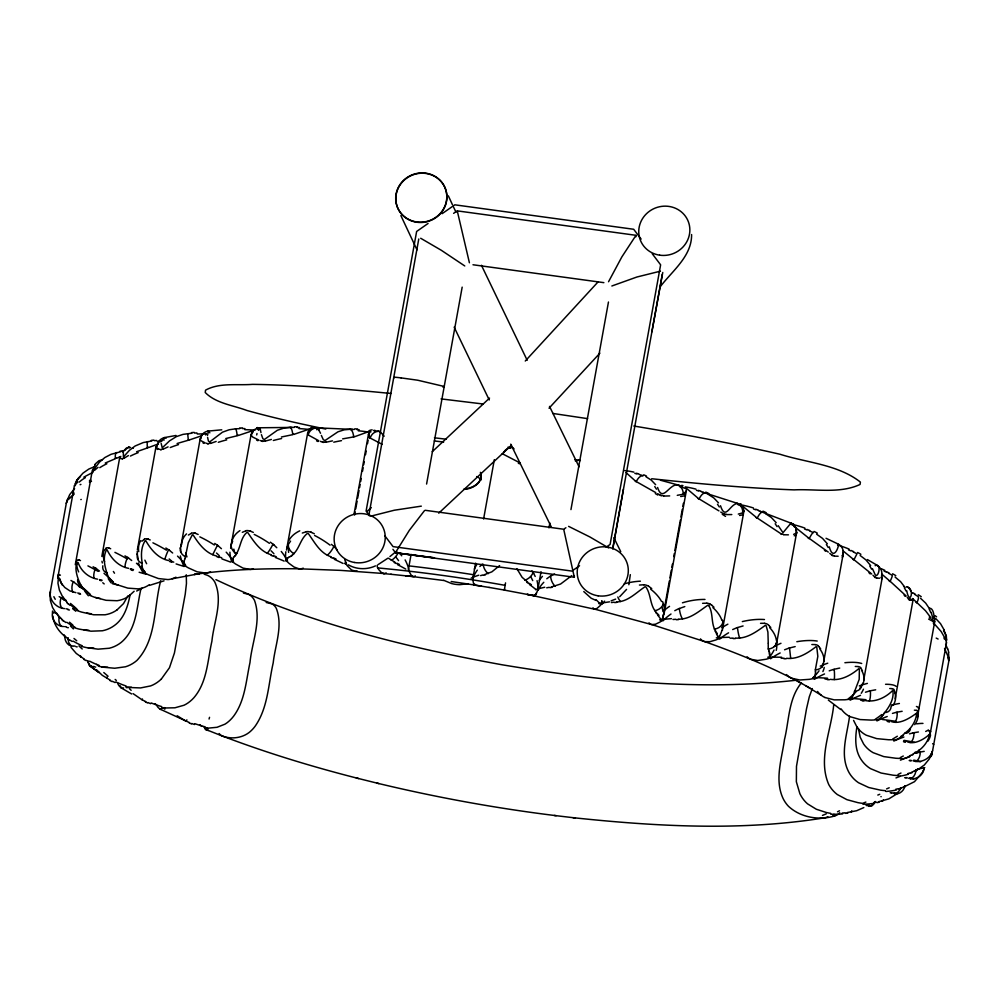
<?xml version="1.0" encoding="UTF-8"?>
<svg xmlns="http://www.w3.org/2000/svg" width="999" height="999" viewBox="0 0 999 999"><rect width="100%" height="100%" fill="white"/><g stroke="black" fill="none" stroke-linecap="round" stroke-linejoin="round"><path stroke-width="1.5" d="M180.519 549.025L180.619 552.01M207.505 435.389L208.466 431.056L221.766 429.82M948.838 660.514L948.8 659.103M768.243 643.056L767.906 632.105L766.146 625.724A1.486 1.211 -85.4 0 0 765.259 625.411C756.48 631.655 746.89 638.973 735.414 638.086M50.175 592.994C49.663 600.899 56.743 608.104 64.51 608.603M768.231 643.368L768.243 648.975L769.118 651.011M137.213 551.348L137.425 555.169A9.166 7.617 -15 0 0 142.245 563.374L142.008 565.259A39.898 17.37 7 0 0 141.92 566.308M815.621 672.989L815.496 674.138M630.319 574.65L628.846 584.727M251.049 434.927L253.147 431.68M722.989 626.173L722.989 623.189M161.164 443.431L162.238 447.839L169.53 440.884L176.348 436.625L183.004 434.378L191.87 433.216M815.471 670.853L815.346 669.842A9.166 7.855 19.1 0 0 823.351 663.661L843.144 554.145A9.166 9.141 -76.8 0 0 838.086 544.018L826.048 538.286M230.632 548.289L231.081 545.392M930.281 733.066L929.944 734.927M64.947 635.926C64.248 640.621 67.807 646.353 72.939 646.066M948.95 659.577L948.513 652.297M120.829 456.393L119.743 457.28L120.704 458.291M371.004 431.855A91.696 34.228 -86 0 0 369.755 431.243L368.506 434.553L369.867 437.762M57.73 578.046L74.351 485.914M184.977 558.616L188.274 542.782L192.233 534.989A1.486 1.061 -77.3 0 1 193.069 534.89C198.789 543.818 205.669 553.384 216.696 556.043M796.553 532.842L795.679 528.821M776.585 643.306L776.036 646.191M948.938 659.515L948.563 656.917M856.93 726.748C855.169 737.687 854.632 749.862 861.076 759.49A29.046 27.947 26 0 0 870.491 768.631L881.081 773.026L893.044 775.187A91.696 88.224 26 0 0 898.238 775.561M796.653 532.442L776.41 644.517M160.739 580.669C153.671 607.105 156.843 639.385 136.888 660.464A29.046 25.837 -47.6 0 1 125.524 666.77L114.723 668.244L103.484 667.22A91.696 81.581 -47.6 0 1 98.789 666.258L96.666 664.347M201.311 437.624L200.1 439.285L180.544 548.276A9.166 7.842 0.4 0 0 185.851 556.855M311.551 428.946A91.696 46.553 -89 0 0 310.689 428.646L308.004 431.755L307.979 434.652M200.1 439.285L201.086 440.796L204.882 442.744M505.544 582.879L504.345 590.097L534.877 595.866L537.012 591.908A91.696 6.543 -78.6 0 0 537.749 589.984L541.046 571.715M184.291 560.839L184.59 559.59A39.898 16.971 5.2 0 1 185.14 558.641M612.787 549.013L623.413 489.273M164.985 437.55A9.166 8.904 -82.4 0 0 157.218 445.641L156.006 447.177L158.491 448.901M50.275 592.032L66.371 502.947M75.287 564.685L92.333 470.304L93.369 469.667M101.836 556.443L119.78 457.13M137.375 549.775L155.994 446.753M140.909 588.973C136.601 607.267 136.826 629.432 121.141 642.444A29.046 27.223 -32.7 0 1 109.328 648.239L98.064 649.163L86.314 647.577A91.696 85.926 -32.7 0 1 81.406 646.365M230.844 546.59L251.099 434.515M253.421 568.743A29.046 18.294 87.5 0 1 250.225 569.43L243.007 568.106L235.652 564.06A91.696 57.755 87.5 0 1 232.617 561.8L233.167 558.753M286.513 550.037L307.717 432.679M287.3 558.104L286.738 561.151A91.696 46.553 -89 0 0 289.111 563.424L294.068 567.045L298.976 568.793L340.859 570.392L384.54 573.576A29.046 8.779 -84.7 0 0 386.138 572.839M353.983 514.435L368.544 433.866M354.62 515.009L355.169 511.963M355.719 508.916L357.093 501.298M357.642 498.251L359.028 490.596M359.578 487.599L360.127 484.552M360.676 481.506L361.226 478.459M362.525 471.266L363.149 467.794M363.698 464.747L364.248 461.7M365.522 454.707L366.183 451.036M367.507 443.668L368.107 440.384M368.656 437.337L369.755 431.243L354.633 436.713M368.806 515.509L418.768 238.998M411.113 554.345L408.366 569.517A91.696 21.016 -83.5 0 0 409.228 571.69L411.151 575.099L413.224 576.66L443.631 580.469M426.585 484.04L462.175 287.138M475.624 563.161L472.877 578.346A91.696 7.33 -81 0 0 472.939 580.407L473.826 584.952L489.16 587.424M483.603 518.993L494.33 459.64M548.963 527.872L549.85 522.976M570.953 509.602L608.466 302.023M601.922 601.123L601.373 604.17A91.696 20.267 -76.2 0 1 599.85 605.906L596.952 608.453L594.542 609.203L527.097 594.343L534.552 595.691A28.971 2.073 -78.6 0 1 534.39 594.692M612.887 547.727L662.275 274.413M663.299 614.447L662.2 620.541A91.696 33.491 -73.6 0 1 659.927 622.077L655.506 624.213L651.685 624.587L593.856 608.915A29.046 6.419 -76.2 0 1 592.981 607.754M663.848 611.4L664.41 608.354M664.959 605.307L669.355 580.943M669.904 577.897L671.291 570.279M671.84 567.232L672.389 564.185M673.763 556.568L674.313 553.521M674.862 550.474L680.369 520.017M680.918 516.97L682.292 509.353M682.841 506.306L683.391 503.271M684.765 495.654L685.326 492.607M664.048 614.035L686.35 490.671L686.151 488.036A91.696 33.491 -73.6 0 0 685.476 488.086M719.28 635.639L718.731 638.686A91.696 45.879 -70.7 0 1 715.759 639.997L709.927 641.683L704.782 641.633L650.536 624.163A29.046 10.614 -73.6 0 1 649 622.827M722.739 628.334L743.98 510.801L742.669 506.193A91.696 45.879 -70.7 0 0 741.77 506.168M770.117 655.132L769.567 658.179A91.696 57.155 -67.2 0 1 765.958 659.253L757.729 660.501L750.586 659.24A29.046 18.107 -67.2 0 1 747.077 656.755M849.562 716.171C847.202 734.814 839.21 755.506 849.375 773.164A29.046 27.273 52 0 0 858.453 782.704L868.705 787.499L880.294 790.097A91.696 86.114 52 0 0 885.339 790.659M863.698 680.157L882.329 577.11L881.618 575.674A9.166 8.929 -77.1 0 0 877.147 565.384C881.755 566.57 877.01 580.644 874.612 573.488M895.154 698.85L913.111 599.537M917.394 717.357L934.739 621.515M930.194 733.778L946.602 642.22M932.579 750.861L948.775 661.338M651.847 331.893L662.762 272.465M904.907 785.851C904.22 790.883 898.526 795.541 893.506 793.356M833.74 704.682C831.18 730.918 817.594 759.003 828.808 784.665A29.046 25.937 67.5 0 0 837.299 794.53L846.94 799.675L857.866 802.634A91.696 81.881 67.5 0 0 862.624 803.358L865.883 802.072M180.782 546.166L181.144 544.592M504.57 589.023L504.358 590.072L489.048 587.412M57.867 577.122L58.267 575.674M130.132 594.68C127.897 606.043 124.326 618.356 114.46 625.461A29.046 27.922 -7.3 0 1 102.447 630.769L90.984 631.193L79.021 629.07A91.696 88.162 -7.3 0 1 74.026 627.609M815.346 669.842L817.831 656.368L816.782 647.04A1.486 1.061 -82.3 0 0 816.008 646.728C807.567 653.159 797.677 659.577 786.5 658.316M743.918 511.076L742.944 512.737A28.122 7.642 60.8 0 1 742.694 512.899L738.286 514.073M924.649 767.657L917.419 769.317M830.219 679.345C840.921 680.893 850.886 675.312 858.753 668.693A1.486 0.899 -79.7 0 1 859.39 669.005L859.19 679.357L853.995 693.069A39.91 17.333 13.9 0 1 853.745 694.08L853.084 695.242M123.314 452.734L123.439 456.943L129.408 450.337L135.127 445.991L143.269 442.557L151.823 440.984M161.476 441.546L164.023 437.674L176.024 435.464M74.6 488.611L69.73 494.567L66.821 501.198L67.645 499.7M686.301 490.909L683.603 494.068A28.122 10.652 56.4 0 1 683.141 494.143M635.851 236.775L636.101 235.439M287 547.914L288.024 545.117M66.533 502.285L67.008 500.986M823.126 664.372L822.015 667.145M843.156 554.707L841.995 555.681M75.812 562.949L77.01 560.726M932.154 752.172C929.332 759.302 920.579 763.099 913.336 760.963M862.761 683.229L861.825 685.202A9.166 7.642 34.7 0 1 854.407 691.208M608.553 281.73L621.865 256.893L636.001 235.314L457.192 210.864L453.608 213.361M536.538 593.031L535.501 595.129M235.402 555.207C240.634 548.638 240.135 538.399 246.741 532.529A1.486 1.211 -74.3 0 1 247.69 532.479C253.796 541.358 260.09 551.66 271.278 554.77M127.947 595.841L123.514 603.596L116.995 609.939M812.337 688.548L809.302 696.79L806.505 708.84L796.49 766.308L796.353 781.742L799.874 793.706A29.046 23.964 76.8 0 0 807.529 803.833L816.32 809.24L826.323 812.499A91.696 75.637 76.8 0 0 830.681 813.348M94.955 465.059L94.181 469.08L99.438 462.162L104.82 457.554L111.051 454.308L120.617 451.76M52.447 613.161C51.186 619.642 56.893 626.51 63.499 626.548M66.983 500.949L68.357 498.588M923.376 770.354L923.813 769.58M923.126 770.866L922.527 772.065M214.748 543.419L217.42 545.292L212.725 554.67M474.662 583.978L473.951 584.939L466.096 583.716M142.457 698.963L142.283 699.924L145.767 701.585M875.099 802.409L871.977 805.856L868.418 805.931M124.013 450.911L125.974 448.389L128.684 447.165M232.68 541.146L231.268 544.667A9.166 7.867 17.3 0 0 236.9 553.596M931.318 753.933L932.192 752.322L929.32 758.928L924.362 764.972L918.643 769.093L911.475 772.327M922.189 772.689L914.485 781.693L903.283 787.249A9.166 3.784 75 0 0 905.444 785.851M861.45 685.863L859.802 688.511M233.916 557.255L234.665 556.106M67.607 499.75L68.144 498.876M865.521 700.636C875.511 702.359 885.389 697.677 892.382 690.796A1.486 0.712 -77.5 0 1 892.944 691.083C894.068 699.874 888.648 707.791 883.391 714.26M142.02 699.787L133.079 693.631M76.786 480.082L75.175 483.978L78.634 477.984L82.992 473.126L88.824 469.055L94.443 466.683M892.507 704.782L891.495 706.181M923.6 768.706L924.512 767.594M104.121 550.561L105.969 548.501M836.375 814.635L834.028 815.996A9.166 8.904 -82.4 0 0 839.784 812.724M626.548 589.41L619.667 596.74M292.045 555.132C299.35 549.912 300.1 539.023 307.267 533.541A1.486 1.324 -70 0 1 308.291 533.553C314.648 542.295 320.042 553.271 331.206 556.855M290.559 541.096L288.349 544.43A9.166 7.667 33.1 0 0 294.143 553.696M800.511 684.003C788.423 699.75 789.048 721.016 784.465 739.597C781.842 758.953 774.3 779.844 783.154 798.651A28.846 22.59 80.1 0 0 788.523 806.343C800.574 817.532 819.043 820.666 834.627 815.983M882.704 715.172L881.68 716.258M660.264 286.738C672.19 270.904 691.895 256.318 691.595 234.54M134.128 591.258L128.684 596.266A29.046 27.273 52 0 1 117.083 600.724L106.044 600.299L94.543 597.227A91.696 86.114 52 0 1 89.735 595.379M424.463 510.651L409.315 530.357L395.442 552.659L392.932 549.313M598.214 281.743L525.262 361.026M599.899 353.159L549.025 408.204M77.81 481.893L74.5 485.726M479.87 566.495L482.405 564.135M161.314 679.083L169.468 667.719L174.413 653.059L185.24 594.13L186.463 583.478L186.264 574.775M78.234 478.334L80.482 476.56M141.958 541.196L144.418 539.31M289.785 556.98L290.971 555.943M910.439 728.708A9.166 6.606 57.2 0 1 904.719 733.303L903.059 734.864M511.476 445.179L438.736 513.174M499.612 565.596L491.833 571.865L484.802 574.5M432.23 451.723L489.547 398.077M571.815 575.586L560.576 584.04L551.373 586.962M366.995 511.413L371.328 507.629M94.568 470.279L98.052 467.345M934.627 621.728L933.603 621.853M897.127 793.743L888.873 798.863L878.446 801.772M395.292 552.185L389.922 556.58M546.79 578.758L549.75 576.573A27.76 24.563 61.9 0 1 550.586 576.061M72.852 493.668L73.926 492.819M397.115 551.997L395.866 552.772L434.528 557.854L395.579 552.822M387.612 558.379L378.059 564.635M904.719 733.303C911.25 728.683 916.145 721.241 916.632 713.149C911.837 716.52 900.911 724.774 891.533 721.678M902.022 735.689L900.586 736.65M428.084 223.464L416.633 231.456L366.096 511.076L369.817 515.971M442.082 213.699L454.82 204.82L633.678 229.27L641.121 239.086M565.896 527.734L563.748 529.245L425.075 510.277M579.557 565.746L571.915 571.078L393.044 546.615L384.69 535.589M606.281 547.102L610.102 544.443L660.626 264.822L652.272 253.783M188.399 535.052L191.408 533.366M913.923 753.508L912.487 754.382M914.235 753.308L914.747 752.996A9.166 5.819 64.7 0 0 919.317 749.625M83.816 477.122L93.019 472.29M615.634 599.125L611.126 600.824M863.823 807.579L856.692 810.713L847.252 812.549M124.076 458.216L128.396 455.581M74.563 485.689L75.449 485.352M674.775 610.689L678.346 608.853A27.76 26.561 31.9 0 1 679.37 608.503L684.79 606.593M242.295 532.317L245.779 530.844M914.747 752.996C922.177 749.275 928.121 742.22 929.694 733.965C926.897 737.137 915.858 745.192 907.591 741.957M136.663 591.033L142.095 588.211M911.15 755.107L909.315 755.943M732.667 629.57L736.45 627.909A27.76 26.736 4.4 0 1 737.524 627.634M105.232 463.037L115.36 458.728A9.166 2.585 78.6 0 1 116.933 452.572M554.607 574.013L550.586 576.061A9.166 4.983 69.9 0 0 555.244 586.313M168.094 446.878L163.037 449.2M310.689 428.646L293.806 434.415M120.255 456.68L116.384 458.329M784.577 649.787L788.473 648.301M302.31 533.041L306.206 531.78M255.02 429.907L238.274 435.502M136.588 451.735L147.39 447.952A9.166 1.311 81.7 0 1 147.827 441.583M829.207 670.853L833.129 669.517M157.73 444.155L158.454 443.893M375.462 565.896C366.895 569.892 356.481 569.592 348.289 564.81M157.43 444.268L148.464 447.602M202.048 435.639L189.423 439.935M216.159 441.446L210.477 443.456M865.471 692.232L869.33 691.046M909.839 772.939L907.679 773.638M89.46 480.507L90.772 480.082M443.931 387.187L442.994 387.225M149.338 585.426L164.048 580.831M91.483 481.343L89.348 482.042M892.457 713.411L896.178 712.337M902.796 787.399L900.037 788.248M177.098 443.506L188.349 440.234L187.675 433.666M909.515 733.865L913.011 732.891M916.233 753.096L919.417 752.197M371.104 516.096L394.318 510.227L420.779 506.218A2.348 0.712 -13.3 0 1 421.328 506.156M480.594 575.624L482.879 574.974M271.403 439.435L265.222 441.121M225.774 438.549L237.2 435.764A9.166 1.349 86.4 0 0 235.464 428.846L229.171 429.77L222.477 432.18L209.603 441.97L208.416 441.058L207.58 437.35M92.595 666.67L89.498 665.496L87.812 661.738M743.094 625.948L737.487 627.547A9.166 1.461 81.4 0 0 739.685 638.024M906.455 586.863C915.584 587.874 909.789 607.292 906.73 590.734M616.395 601.96C627.884 601.835 636.038 592.669 644.917 586.825A1.486 1.411 83 0 1 645.978 587.075C651.323 594.767 649.762 606.043 656.718 612.812M898.151 788.748L895.691 789.297M332.467 440.871L325.949 442.245M468.356 583.691L459.765 584.677A34.54 32.88 -21.5 0 1 451.585 583.553L443.743 580.319M172.165 578.783L199.375 573.663L194.181 574.462C229.42 569.355 265.11 568.356 300.662 568.818A29.046 14.748 -89 0 0 303.259 568.144M281.406 437L292.769 434.652A9.166 2.672 88.4 0 0 290.035 427.41L283.903 428.109L277.347 430.282L264.36 439.51L262.874 438.711L261.413 434.665M795.167 646.603L789.535 647.976L790.696 658.416M660.426 271.166L636.912 277.01L612.424 285.789A2.348 0.712 -13.3 0 0 611.863 286.001M395.654 552.822L574.363 577.26M546.703 587.812L549.263 587.325M793.643 534.353L796.453 533.054A9.166 9.153 -83 0 0 790.971 523.139L783.004 532.692L778.221 525.699M678.246 619.143C689.834 619.58 698.838 611.326 707.754 605.282A1.486 1.324 -89.7 0 1 708.741 605.556M839.734 668.069L834.19 669.243A9.166 1.199 86.2 0 1 834.265 679.582M342.645 438.873L353.658 436.913A9.166 3.946 -89.9 0 0 350.05 429.32L344.205 429.832L337.949 431.818L324.962 440.571L323.301 439.66L321.341 435.427M876.36 802.147L873.663 802.559M875.686 689.809L870.354 690.796A9.166 2.522 88.2 0 1 869.305 700.998M464.373 489.335C472.764 489.035 484.165 482.03 480.394 472.34M924.212 751.36L920.229 752.035A9.166 6.094 -87 0 1 915.833 761.5M902.147 711.288L897.152 712.137A9.166 3.796 89.9 0 1 894.954 722.127M93.132 666.57L93.981 666.483M918.443 731.98L913.91 732.717A9.166 4.995 -88.5 0 1 910.589 742.469M611.363 602.559L614.135 602.21M208.242 730.419L208.142 730.419A9.166 9.141 -82.9 0 1 203.996 727.072M795.641 680.282C697.851 691.233 598.975 680.856 502.335 664.822C404.258 647.04 306.331 622.489 215.921 579.645M639.447 585.052L643.88 584.765M464.21 488.786C472.102 488.648 483.354 482.592 480.594 473.176M677.26 495.329L683.191 494.23A9.166 8.541 -83.2 0 0 677.384 484.89C668.93 484.115 662.624 503.021 657.592 487.487M845.004 812.811L842.145 813.074M154.395 440.684L156.718 440.484M879.719 578.196L876.697 578.109M258.404 427.822L259.64 427.772A9.166 9.153 -76.3 0 0 251.061 435.152L252.759 437.1L258.729 439.997M702.597 603.321L706.83 603.184M102.485 459.64L98.988 460.701L96.041 463.286A31.531 17.795 39.4 0 0 94.63 464.797M313.187 427.784L313.986 427.734M928.571 730.956L929.844 731.018M672.989 619.492L675.886 619.28M760.539 623.314L764.472 623.289M669.68 495.916L663.748 496.066M235.464 428.846L239.785 428.646M838.136 556.231L834.24 556.131M731.805 514.572L726.435 514.585M194.555 433.054L196.965 432.954M788.423 534.84L783.74 534.777M811.85 644.53L815.384 644.58M914.36 710.189L916.27 710.301M855.269 666.445L858.328 666.545M730.044 638.199L733.029 638.124M889.722 688.511L892.232 688.636M258.928 427.784L294.368 427.385M290.035 427.41L291.92 427.385M242.52 428.596L244.955 428.608M73.814 646.053L75.087 646.078M781.143 658.204L784.128 658.254M350.05 429.32L354.295 429.47M373.951 430.819L375.087 430.881M315.047 427.747L316.883 427.872A9.166 8.966 -77.2 0 0 308.142 434.915L318.718 440.696M297.09 427.447L299.488 427.547M315.821 427.784L352.51 429.395M825.012 679.033L827.921 679.195M122.153 458.766L121.341 458.578M356.93 429.62L359.24 429.807M383.991 573.626L381.568 572.677L378.808 569.667A85.09 25.712 -84.7 0 1 377.684 567.919A4.383 1.324 -84.7 0 1 377.185 565.334M266.184 602.472L272.24 603.97A28.846 16.259 -69 0 1 276.311 608.379C283.192 625.973 275.15 644.992 273.202 662.861C268.306 684.228 268.057 707.941 254.982 726.435A28.846 16.259 -69 0 1 249.001 732.579C241.471 738.273 230.794 739.372 222.065 735.913L206.868 729.919M64.698 626.635L66.346 626.798M860.576 700.162L863.361 700.424M908.591 778.246C914.847 780.506 922.626 776.123 923.85 769.592M383.441 573.563L391.333 574.325M415.259 575.849A29.221 6.731 -83.7 0 1 413.998 576.623L405.681 575.811L412.874 576.56M391.046 393.494C344.992 388.948 298.826 384.952 252.522 384.365C237.075 385.577 219.593 382.405 205.544 390.147L205.22 392.507C216.046 403.471 233.017 405.232 246.915 410.477C272.952 417.719 299.338 423.663 325.811 429.083M390.821 574.275L406.131 575.861M243.456 593.094L248.426 594.305A29.046 18.107 -67.2 0 1 254.495 600.387C261.763 620.579 251.923 642.082 250 662.462C246.041 680.706 245.105 700.786 233.554 716.271A29.046 18.107 -67.2 0 1 224.962 724.175L217.02 727.297L208.878 728.071A91.696 57.155 -67.2 0 1 205.507 727.859M376.511 430.994L378.896 431.306A9.166 8.566 -76.3 0 0 370.179 438.049L382.118 444.293M573.039 817.681C655.931 826.435 740.296 831.243 822.989 818.081A21.903 17.133 80.2 0 0 827.884 816.77M651.698 478.733C699.05 483.816 746.528 488.124 794.143 489.872C815.783 488.798 839.897 493.881 860.077 484.453L860.401 482.092C838.024 464.473 806.668 462.712 780.119 454.283C731.705 443.156 682.816 434.165 633.816 426.024M738.773 503.796C730.606 501.411 725.798 522.277 720.516 505.744M376.948 783.104L378.921 783.591C437.337 797.589 496.528 808.353 556.156 815.684M441.058 398.901L483.279 404.021M554.22 815.459L575.399 817.956M886.975 721.078L889.547 721.415M160.752 449.6L159.34 449.238M401.086 377.897L417.182 380.144A7.767 2.048 10.2 0 1 418.194 380.332L443.593 386.326A14.073 3.709 10.2 0 1 443.793 386.488A3.859 1.024 10.2 0 1 444.118 387.225M472.989 264.76L603.871 282.655M93.007 470.979L93.069 470.991A9.166 3.784 75 0 1 94.53 466.496M451.198 581.53L466.358 583.766M65.996 608.803L67.994 609.103M552.684 413.424L587.637 418.643M473.738 584.902L481.555 586.163M903.533 741.27L905.843 741.645M75.949 592.682L69.98 590.946L64.823 587.512L61.089 583.016L58.454 576.773L57.967 583.229L59.403 590.147L62.175 595.941L67.395 602.684M207.767 443.668L206.006 443.181M146.878 538.836L147.54 538.985M77.685 592.994L79.97 593.431M677.384 484.89L679.77 485.439M508.004 447.152L511.076 447.827A9.166 7.205 -74 0 0 502.934 454.058L520.167 462.974M909.864 760.214L911.85 760.639M97.54 579.158C88.624 577.747 80.981 571.016 78.084 562.512C72.989 565.921 78.059 581.568 82.492 587.574M262.163 441.158L260.09 440.522M194.33 533.091L195.092 533.291M99.475 579.595L101.998 580.182M108.454 547.952L107.917 547.852A9.378 4.808 85.3 0 0 105.894 548.164M634.84 473.401L636.937 473.913M574.85 459.677L577.971 460.489A9.166 6.269 -72.7 0 0 575.324 460.914M219.156 733.528A21.903 12.325 -69.1 0 0 222.065 735.913C266.671 752.909 312.412 766.795 358.653 778.558M356.243 777.959L378.921 783.591M128.746 568.381C118.731 566.57 111.239 558.691 107.093 549.812A1.486 0.699 -82.1 0 0 106.456 549.974C102.373 557.917 104.895 567.07 107.567 574.999M322.615 442.107L320.279 441.333M249.088 530.769L249.95 531.018M905.806 777.472L907.417 777.909M204.121 574.175L207.53 575.337A29.046 21.229 -62.8 0 1 214.748 581.955C223.376 600.824 213.823 621.815 211.9 641.221C207.542 660.414 207.293 682.23 193.794 697.839A29.046 21.229 -62.8 0 1 184.066 705.219L174.937 707.791L165.534 707.979A91.696 67.008 -62.8 0 1 161.613 707.517M130.832 568.931L133.516 569.655M660.451 480.219L678.771 485.189M696.465 490.334L698.688 490.971M639.36 474.562L643.231 475.699A9.166 5.195 -71.3 0 0 636.326 481.618L655.781 492.619M910.077 600.187L912.149 600.212A37.987 4.008 17.1 0 0 909.739 598.476M168.794 560.614C158.142 558.391 150.886 549.612 145.792 540.696A1.486 0.887 -79.9 0 0 145.08 540.846C140.859 547.415 140.959 555.906 142.245 563.374M681.156 485.814L682.267 486.163M79.083 560.039L80.494 560.576M170.991 561.276L173.764 562.137M108.854 548.064L110.677 548.738M59.478 574.775L60.427 575.174M701.211 491.733L705.219 493.081A9.166 4.008 -69.7 0 0 699.138 498.926L718.943 510.889M702.909 492.282L738.011 503.558M753.533 509.053L755.806 509.79M148.039 539.135L150.212 539.972M891.445 792.619L892.656 793.031M195.679 533.478L198.164 534.477M218.943 556.805L221.753 557.792M790.971 523.139L792.157 523.626M310.739 532.205L309.815 531.905A9.378 8.467 84.8 0 0 306.193 531.705M208.029 730.394L207.355 730.144M194.518 724.525L191.721 723.488M758.378 510.676L762.424 512.2A9.166 2.747 -68 0 0 757.279 518.031L780.856 533.678M804.62 529.07L806.905 529.907M250.587 531.243L253.321 532.392M760.089 511.301L791.658 523.414M273.514 555.644L276.286 556.743M739.772 504.17L740.546 504.495M311.438 532.467L314.335 533.766M809.452 530.906L813.436 532.592A9.166 1.424 -66.1 0 0 809.327 538.461L828.258 552.072M848.501 549.9L850.723 550.824M150.649 703.696L147.914 702.547M189.498 722.614L160.914 709.515L160.789 708.703M568.606 526.361L589.847 536.938L608.653 547.939M824.899 697.502L834.19 699.862L844.729 699.799A91.696 75.225 -56.7 0 0 849.312 699.238M333.366 557.804L336.026 559.015M513.299 448.601L514.035 448.951M595.928 600.387L591.158 598.214L583.778 591.583M853.183 551.923L857.005 553.758L853.983 559.715L871.702 573.975M115.085 682.567L112.487 681.33M884.065 571.041L886.175 572.04M869.068 806.33L869.118 806.355A9.166 8.479 -83.4 0 0 875.274 801.473M646.066 476.81L651.236 480.082L655.644 484.715M867.144 805.256L867.931 805.644M660.302 495.129L657.679 493.731M394.992 562.225L388.286 558.141M708.254 494.355L713.823 497.952L718.493 502.859M397.028 563.236L399.513 564.535M380.269 431.78L384.165 436.213M765.584 513.636L771.378 517.544L776.198 522.702M888.486 573.214L892.045 575.174A9.166 1.236 -61.3 0 1 890.146 581.281L906.205 596.041M801.822 683.541C770.291 666.47 736.937 653.071 703.209 641.083A29.046 14.535 -70.7 0 1 700.436 638.873M110.464 680.294L102.235 675.287L96.628 669.854M88.686 661.65L86.301 660.339M723.239 513.561L720.766 512.062M420.691 238.262L441.296 250.274L464.772 265.959M911.662 592.619L912.387 593.019M797.264 680.981L810.464 688.386M816.633 534.19L822.514 538.374L827.334 543.781M70.966 580.481L73.227 581.805A9.166 5.07 -71.1 0 0 72.989 592.12M59.153 596.64L61.139 597.827A9.166 6.156 -72.5 0 0 62.013 608.241M93.107 566.77L95.567 568.244A9.166 3.871 -69.5 0 0 94.193 578.396M867.394 559.565L877.659 565.584M120.155 685.776L121.329 687.949L131.618 693.98M130.207 447.365L129.945 447.215A9.166 8.479 -83.4 0 0 125 450.112M805.768 685.751L821.303 695.292M125 555.856L127.597 557.479A9.166 2.597 -67.8 0 0 125.087 567.407M121.329 687.949L121.866 688.161A9.166 8.929 -77.1 0 1 117.607 683.091M648.501 586.238L647.614 585.726A9.378 8.891 -61 0 0 643.88 584.827M914.497 594.268L917.694 596.303A9.166 2.51 -58.3 0 1 916.945 602.609L925.536 610.776L930.881 617.732M84.465 659.253L76.261 653.446L71.004 647.352M929.52 608.254C934.515 607.567 935.002 622.989 932.754 617.956M710.301 604.258L711.113 604.795M860.151 555.481L865.946 559.927L870.641 565.559M72.128 641.47L69.992 640.097M165.884 548.014L168.556 549.762A9.166 1.274 -65.8 0 0 164.922 559.44M345.816 563.736A91.696 34.203 -86.1 0 0 347.452 565.983L351.523 569.967L355.706 571.241A28.971 10.814 -86.1 0 0 357.018 570.866M52.447 611.038L53.134 612.887M317.769 428.196L320.542 433.266M635.551 481.143L625.936 472.527M527.797 582.217L522.09 577.297L516.92 568.718M74.013 582.292L80.969 587.574M698.301 498.401L686.151 488.036M61.851 598.264L64.498 600.199M96.404 568.781L99.513 571.078M756.393 517.445L742.669 506.193M895.054 577.022L900.623 581.693L905.044 587.499M128.484 558.054L131.681 560.514M529.445 583.341L531.381 584.74M808.416 537.837L795.604 527.559M394.23 377.784L394.468 377.185A36.076 9.503 10.2 0 1 401.086 377.897M68.394 638.973C60.502 633.703 53.896 625.786 52.86 616.046M90.347 666.208L99.051 672.589L89.386 665.371L94.518 669.392M828.308 700.062L840.733 709.527M270.379 542.182L272.977 544.168A27.76 26.923 15.1 0 1 273.888 544.805M169.455 550.387L172.665 552.996M831.755 554.969L829.769 553.359M65.797 622.514L63.986 621.103M853.071 559.053L842.756 550.649M920.504 598.251L925.686 603.109L929.707 609.065M711.7 605.219L713.998 607.205M479.832 478.671L481.281 479.87M218.294 545.953L221.428 548.701M651.735 588.561L649.15 586.65A23.851 21.553 -9 0 0 648.576 586.138M331.418 544.355L333.866 546.428A9.166 2.647 -58 0 1 327.322 555.144M889.272 580.581L881.78 574.125M177.173 715.759L185.577 720.953A9.166 1.424 -66.1 0 0 186.9 719.879M160.464 709.19L160.889 709.502A9.166 9.141 -76.8 0 1 157.03 706.031M273.826 544.867L276.798 547.739M935.863 618.656L940.521 623.663L944.018 629.732M818.081 645.791L818.681 646.353A23.851 18.157 -36.6 0 1 819.118 646.79M60.777 618.181L56.056 613.261L52.547 607.504L50.375 600.574L50.05 593.993L50.225 595.479M794.729 526.785L793.506 525.686M62.662 619.967L61.089 618.493M874.674 576.935L873.001 575.287M916.12 601.885L912.574 598.513L913.074 599.325M768.818 625.449L770.778 627.459M69.868 605.257L68.419 603.833M708.741 605.569C713.561 613.224 710.714 623.688 715.721 631.181M838.623 544.43C837.724 550.811 832.567 559.515 829.307 546.865M657.792 613.96L658.99 615.372M860.539 667.782L861.001 668.343A23.851 16.271 -40.2 0 1 861.3 668.806L862.437 670.816M819.105 646.803L820.666 648.838M399.538 553.034L401.723 555.819M337.187 549.875L334.665 547.165A27.76 26.723 -15.1 0 0 333.916 546.391M943.518 630.719L946.278 635.564L946.602 640.334L945.216 633.041M908.541 599.025L907.242 597.365M84.216 590.122L83.179 588.711M793.743 525.973L794.405 526.848M531.93 570.879L533.129 572.552A27.76 22.79 -49.9 0 1 533.578 573.376M260.015 427.984L260.964 432.604M944.554 648.413L948.65 657.841M716.47 632.317L717.232 633.703M533.628 573.339L535.202 576.435M932.554 620.691L931.655 619.055M945.591 644.28L947.626 648.975M69.106 644.08L69.693 645.204M872.489 568.718L874.4 572.976M108.516 577.472L107.904 576.098M620.754 551.685L613.823 537.637M579.07 466.783L549.512 406.393M551.111 526.573L510.751 444.155M527.197 360.302L481.431 265.272M454.158 327.148L489.235 399.962M417.008 249.875L400.874 215.584M455.969 212.15L453.633 207.23M452.447 204.708L448.314 195.804M842.669 552.747L843.081 553.908M662.549 601.523L663.411 603.758A9.166 7.243 -26.3 0 1 654.657 610.714M945.154 638.498L941.158 631.543L933.715 623.189A9.166 3.709 -54.7 0 0 933.628 616.72M853.583 720.404L856.917 726.985A29.046 27.223 -32.7 0 0 866.22 735.202L876.685 738.623L888.523 739.747A91.696 85.926 -32.7 0 0 893.655 739.685M931.168 612.35L932.654 617.469M574.275 577.047L563.823 529.807M945.616 639.797L946.09 641.408M457.38 211.401L469.405 262.762M769.517 652.11L769.842 653.458M663.636 604.532L664.185 607.579M138.212 558.99L137.562 555.931M895.079 692.856L894.417 690.858A23.851 14.098 -42.3 0 0 894.142 690.459M722.489 620.242L722.914 622.439A9.166 7.655 -13.4 0 1 714.223 629.095M102.323 562.949L101.973 561.263M142.12 567.494L141.995 566.308M917.594 712.462L917.756 714.397M574.25 575.923L574.388 577.085M815.509 671.128L815.596 671.803M858.378 728.433L860.189 737.175L863.611 743.968A29.046 27.922 -7.3 0 0 873.101 752.659L883.765 756.593L895.816 758.253A91.696 88.162 -7.3 0 0 901.048 758.428M776.698 640.421L776.66 642.569A9.166 7.855 2.3 0 1 768.243 648.975M377.684 567.919A415.609 109.465 10.2 0 1 505.107 585.339M409.028 565.896A419.48 110.489 10.2 0 1 473.526 574.725M434.315 440.959A419.48 110.489 10.2 0 1 443.656 442.07M434.453 437.812A415.609 109.465 10.2 0 1 446.341 439.235M476.773 476.548A29.533 29.358 -63.8 0 1 479.92 478.558M578.433 459.702A34.341 25.337 -49.5 0 1 580.357 460.601M538.099 590.097A46.891 35.352 1.9 0 1 543.793 582.292M535.601 589.647A49.987 11.888 -2.7 0 1 544.78 587.25M529.395 584.49A49.987 12.125 25.1 0 1 535.901 589.547M537.05 580.669A46.891 36.014 6.6 0 1 537.774 589.984M539.285 580.382A45.405 34.503 4.5 0 1 542.432 576.361M595.928 599.625A49.987 13.998 25.2 0 1 599.999 603.783M601.835 600.886A46.891 35.402 -1.2 0 1 601.186 604.145M601.96 604.383A46.891 34.366 -5.2 0 1 604.607 601.123M598.913 603.671A49.987 10.265 -2.3 0 1 609.502 601.848M549.912 587.662A39.898 11.763 -1 0 1 551.972 587.325M679.645 486.538A50.362 9.066 -1.6 0 1 684.502 488.186M685.202 486.875A50.375 18.969 23.8 0 1 695.941 489.135M643.731 474.825A34.341 28.022 -41 0 1 646.54 476.136M636.313 473.251A40.247 10.215 21.6 0 1 638.823 473.888M624.65 470.591A50.375 17.233 24.7 0 1 633.903 472.127M681.805 485.314A40.31 6.044 1.1 0 1 683.004 485.739M654.745 486.575A31.531 16.783 70.4 0 1 656.455 489.185M655.893 612.774A39.91 14.698 19.7 0 1 657.005 613.898M657.592 615.084A49.987 15.847 24.9 0 1 661.288 620.254M664.16 611.713A46.891 34.166 -8.2 0 1 661.8 620.466M662.974 620.866A46.891 32.792 -11.3 0 1 671.003 614.023M659.602 619.867A49.987 8.691 -1.5 0 1 671.465 618.643M614.685 602.609A39.898 10.627 -1.1 0 1 616.87 602.372M620.491 601.523A9.166 3.909 74.5 0 1 617.832 596.965M685.227 495.479A37.987 3.197 0.3 0 1 680.669 496.503M663.698 495.804A9.016 7.08 36.9 0 1 661.475 495.342M661.4 495.766A10.639 8.604 40.5 0 1 660.252 495.304M657.854 495.054A34.953 4.158 30.6 0 1 655.319 493.568M636.113 481.78A28.047 18.831 -9.7 0 1 635.352 481.281M624.3 583.841A37.999 20.517 -9.9 0 1 640.396 581.181M650.636 589.148A37.912 21.841 22.8 0 1 661.563 601.51M663.249 603.871A27.76 17.745 -54 0 1 663.461 604.645M662.1 607.529A45.405 31.868 22.6 0 1 662.949 611.563M738.011 504.707A50.362 7.567 -0.7 0 1 741.62 506.231M742.057 505.044A50.375 20.542 22.6 0 1 753.421 507.954M736.962 503.271A9.166 8.941 -82.4 0 1 742.694 512.912M705.756 492.12A34.341 30.007 -28.9 0 1 708.815 493.556M698.338 490.359A40.247 11.376 21.6 0 1 700.973 491.146M740.571 503.808A40.31 5.145 2.3 0 1 741.27 504.183M717.494 504.27A31.531 20.13 69.6 0 1 719.305 506.993M664.56 610.089A45.405 32.405 -9.4 0 1 669.542 606.356M682.479 618.905A9.166 2.722 78.3 0 1 679.345 608.441M715.059 631.118A39.91 15.572 18.6 0 1 715.871 632.242M716.221 633.453A49.987 17.62 24.3 0 1 718.256 638.523A46.891 32.343 -13.9 0 0 721.977 630.194M719.642 639.148A46.891 30.657 -16.2 0 1 728.571 632.817M716.295 637.849A49.987 7.23 -0.5 0 1 729.258 637.237M676.273 619.73A39.898 9.478 -1 0 1 678.521 619.605M743.219 514.448A37.987 4.021 3.5 0 1 739.597 515.459M726.385 514.335A9.016 6.606 47.9 0 1 724.325 513.786M724.275 514.235A10.639 8.017 51.7 0 1 723.189 513.748M725.536 516.371A34.953 2.198 33.7 0 1 722.265 514.298M698.925 499.1A28.047 19.63 0.6 0 1 698.076 498.551M682.454 602.809A37.999 18.719 -12.4 0 1 704.982 599.437M706.817 603.259A9.378 8.367 -64.7 0 1 710.326 604.195M711.176 604.72A23.851 20.817 -21.9 0 1 711.763 605.157M712.911 607.629A37.912 22.702 19 0 1 721.827 620.192M722.677 622.614A27.76 14.673 -54.4 0 1 722.739 623.364M722.289 626.123A45.405 32.642 16.3 0 1 722.477 630.219M793.243 524.587A50.375 21.941 21 0 1 804.882 528.096M796.665 533.079A28.122 4.346 64.3 0 1 796.528 533.191M762.986 511.151A34.341 31.206 -11.7 0 1 766.221 512.724M755.744 509.253A40.247 12.512 21.3 0 1 758.416 510.164M791.033 524.313A50.362 6.219 0.5 0 1 792.831 525.174M793.343 523.688A40.31 4.371 3.6 0 1 793.518 524M775.174 523.776A31.531 23.089 67.7 0 1 777.047 526.623M721.99 627.709A45.405 30.507 -14.8 0 1 727.871 624.175M768.656 650.936A39.91 16.309 17.2 0 1 769.13 652.047M769.205 653.271A49.987 19.281 23.3 0 1 769.492 658.154M774.038 650.037A46.891 29.97 -18.5 0 1 768.78 657.966M770.541 658.778A46.891 28.009 -20 0 1 780.169 652.959M767.756 657.205A49.987 5.907 0.7 0 1 781.63 657.242M733.141 638.586A39.898 8.354 -0.6 0 1 735.401 638.561M796.378 534.69A37.987 4.533 6.8 0 1 794.205 535.776M783.691 534.515A9.016 5.957 56.5 0 1 781.83 533.891M781.805 534.403A10.639 7.205 60.3 0 1 780.818 533.878M757.067 518.219A28.047 19.843 11.5 0 1 756.168 517.632M742.332 621.59A37.999 16.683 -14.2 0 1 764.46 619.542M764.447 623.376A9.378 7.667 -65.9 0 1 767.644 624.35L768.306 624.999A23.851 19.68 -30.8 0 1 768.868 625.399M769.792 627.747A37.912 23.227 14.7 0 1 776.41 640.396M776.323 642.832A27.76 11.314 -54 0 1 776.235 643.568M776.797 646.278A45.405 32.867 9.6 0 1 776.248 650.386M843.044 553.821A28.122 0.862 67.1 0 1 842.919 553.596M814.01 531.443A34.341 31.618 10.1 0 1 817.319 533.141M807.08 529.445A40.247 13.599 20.8 0 1 809.714 530.481M837.524 544.917A50.362 5.02 1.9 0 1 838.211 545.292M838.785 544.443A40.31 3.746 5.1 0 1 838.486 544.667M826.36 544.567A31.531 25.587 64.1 0 1 828.221 547.527M774.213 646.565A45.405 28.109 -19 0 1 780.968 643.294M788.511 648.413A27.76 26.336 -20.5 0 1 789.56 648.101M815.359 671.765A39.91 16.896 15.6 0 1 815.471 672.827M815.234 674.05A49.987 20.767 22 0 1 813.71 678.646M819.068 670.766A46.891 27.11 -21.9 0 1 812.537 678.221M814.422 679.283A46.891 24.938 -22.7 0 1 824.525 673.95M813.049 677.509A49.987 4.745 2.2 0 1 827.547 678.209M813.448 678.533A91.696 67.008 -62.8 0 1 809.302 679.345L799.799 680.007L791.483 678.209A29.046 21.229 -62.8 0 1 786.475 674.562M783.878 658.728A39.898 7.268 0.1 0 1 786.113 658.778M842.781 555.806A37.987 4.708 10.3 0 1 842.194 557.055M834.19 555.856A9.016 5.132 63.3 0 1 832.592 555.157M832.592 555.744A10.639 6.206 66.9 0 1 831.73 555.207M824.437 550.262A34.953 2.448 38.4 0 1 825.574 551.198M809.115 538.673A28.047 19.493 22.4 0 1 808.191 538.036M796.827 641.708A37.999 14.448 -15.4 0 1 817.232 641.058M815.359 644.692A9.378 6.781 -66.1 0 1 818.169 645.666M819.867 649.013A37.912 23.414 10.3 0 1 823.95 661.613M822.826 664.098A27.76 7.78 -53 0 1 822.589 664.797M824.25 667.469A45.405 32.53 3 0 1 822.901 671.578M857.567 552.497A34.341 31.219 32 0 1 860.876 554.295M851.086 550.461A40.247 14.598 19.9 0 1 853.621 551.598M839.61 545.654A50.375 23.102 19.1 0 1 849.075 549.075M875.873 565.521A40.31 3.297 6.8 0 1 875.149 565.646M869.779 566.121A31.531 27.572 57.7 0 1 871.578 569.168M820.216 666.146A45.405 25.25 -22.1 0 1 827.746 663.199M833.154 669.655A27.76 25.375 -35.8 0 1 834.215 669.38M853.171 695.279A49.987 22.065 20.3 0 1 849.837 699.5M855.956 691.882A46.891 23.826 -24.2 0 1 848.313 698.813M850.186 700.162A46.891 21.491 -24.4 0 1 860.514 695.304M851.46 698.401A49.987 3.784 3.8 0 1 865.996 699.712M827.234 679.632A39.898 6.269 1 0 1 829.382 679.757M880.981 577.272A37.987 4.533 13.7 0 1 881.992 578.758M876.647 577.809A9.016 4.158 68.6 0 1 875.336 577.06M875.361 577.759A10.639 5.032 72.1 0 1 874.662 577.222M868.993 572.777A34.953 4.995 40 0 1 870.166 573.926M853.783 559.964A28.047 18.556 32.5 0 1 852.859 559.278M844.892 662.724A37.999 12.088 -15.9 0 1 861.7 663.486M858.291 666.683A9.378 5.757 -65.6 0 1 860.651 667.594M861.912 670.903A37.912 23.252 5.9 0 1 863.261 683.316M860.863 686.088A27.76 4.133 -51.5 0 1 860.476 686.75M863.448 689.185A45.405 31.656 -3.2 0 1 861.25 693.269M892.594 573.776A34.341 30.02 49.2 0 1 895.803 575.661M886.675 571.753A40.247 15.497 18.8 0 1 889.048 572.976M881.255 568.718A50.375 24.013 16.9 0 1 884.877 570.354M903.945 586.425A40.31 3.009 8.4 0 1 903.596 586.438M907.179 586.713A9.166 8.504 -76.2 0 1 910.763 591.158M904.357 587.874A31.531 28.996 46.9 0 1 906.031 591.008M859.315 685.888A45.405 22.028 -24.1 0 1 867.394 683.403M869.342 691.208A27.76 23.889 -44.2 0 1 870.366 690.971M891.133 706.643A9.166 7.218 47.4 0 1 884.44 712.537M883.603 714.322A39.91 17.595 12 0 1 882.979 715.259M882.042 716.408A49.987 23.127 18.3 0 1 876.96 720.192M881.717 714.572A46.891 20.217 -25.6 0 1 875.261 719.243M876.897 720.916A46.891 17.782 -25.4 0 1 887.212 716.495M882.317 719.492A49.987 3.059 5.6 0 1 895.691 721.315M876.273 719.792A91.696 81.581 -47.6 0 1 871.353 720.104L860.027 719.555L850.024 716.658A29.046 25.837 -47.6 0 1 841.17 708.965M862.149 700.786A39.898 5.37 2.1 0 1 864.185 700.973M910.014 599.825A9.016 3.072 72.9 0 1 909.028 599M909.09 599.912A10.639 3.709 76.2 0 1 908.553 599.4M904.132 595.142A34.953 7.63 41 0 1 905.169 596.378M889.972 581.555A28.047 17.083 41.3 0 1 889.085 580.844M885.564 684.29A37.999 9.653 -15.9 0 1 896.153 686.363M892.182 688.798A9.378 4.62 -64.7 0 1 894.055 689.585M894.867 692.881A37.912 22.727 1.7 0 1 893.368 704.982M824.899 697.502A29.046 23.826 -56.7 0 1 817.519 691.445M918.231 594.742A34.341 28.047 61.4 0 1 921.253 596.69M912.974 592.819A40.247 16.271 17.5 0 1 915.109 594.093M929.245 609.278A31.531 29.808 29.2 0 1 930.731 612.499M891.32 705.244A45.405 18.494 -25.3 0 1 899.4 703.483M896.178 712.537A27.76 21.916 -48.9 0 1 897.152 712.324M903.446 735.002A39.91 17.67 10.1 0 1 902.472 735.851M901.16 736.95A49.987 23.939 16.1 0 1 894.442 740.222M897.339 736.226A46.891 16.346 -26.2 0 1 892.731 738.998M893.83 741.058A46.891 13.874 -25.5 0 1 903.895 737.037M904.058 740.359A49.987 2.56 7.5 0 1 914.547 742.319M887.786 721.665A39.898 4.583 3.4 0 1 889.672 721.902M928.62 619.08A37.987 3.172 20.3 0 1 931.655 620.754M933.441 621.241A9.016 1.886 76.3 0 1 932.816 620.317M932.941 621.715A10.639 2.285 79.5 0 1 932.591 621.278M929.307 617.02A34.953 10.265 41.4 0 1 930.119 618.306M916.807 602.946A28.047 15.097 48.7 0 1 915.958 602.197M916.42 706.48A37.999 7.205 -15.3 0 1 918.431 709.203M916.183 710.526A9.378 3.384 -63.4 0 1 917.582 711.088M917.369 712.125A23.851 11.663 -43.3 0 1 917.444 712.574M917.931 714.385A37.912 21.891 -2.2 0 1 914.709 724.637M943.805 629.807A31.531 29.995 5.5 0 1 945.066 633.079M935.039 615.671A34.341 25.362 69.9 0 1 936.587 616.833M916.607 723.863A45.405 14.748 -25.7 0 1 922.976 723.401M912.974 733.129A27.76 19.48 -51.3 0 1 913.885 732.929M913.036 754.595A39.91 17.57 8.2 0 1 911.725 755.356M910.039 756.355A49.987 24.476 13.6 0 1 901.835 759.078M903.296 756.018A46.891 12.325 -26.1 0 1 900.349 757.554M900.424 760.152A46.891 9.878 -25 0 1 909.327 756.718M913.773 760.077A49.987 2.323 9.4 0 1 920.554 761.8M903.571 741.758A39.898 3.946 4.9 0 1 905.281 742.032M936.2 638.086A37.987 2.023 23.2 0 1 938.098 639.035M946.228 640.247A9.016 0.637 79.2 0 1 945.966 639.273M946.353 642.719A10.639 0.774 82.3 0 1 946.24 642.644M943.98 637.961A34.953 12.837 41.1 0 1 944.517 639.248M933.615 623.613A28.047 12.65 54.8 0 1 933.353 623.351M928.458 729.944A37.999 4.795 -14.2 0 1 925.698 731.455M929.657 731.443A9.378 2.085 -61.8 0 1 930.681 731.493M930.057 732.829A23.851 9.041 -43.4 0 1 930.007 733.254M930.544 734.914A37.912 20.729 -5.5 0 1 927.821 741.258M947.714 648.95A31.531 29.558 -16.4 0 1 948.7 652.26M932.629 743.681A45.405 10.889 -25.4 0 1 933.653 744.555M919.355 752.459A27.76 16.658 -52.5 0 1 920.166 752.284M917.606 768.83A9.166 4.87 70.5 0 1 914.26 771.128M912.124 772.627A39.91 17.283 6.4 0 1 910.501 773.276M908.466 774.175A49.987 24.725 11.1 0 1 898.95 776.31M900.986 773.039A46.891 8.254 -25.3 0 1 898.089 774.4M895.991 777.934A46.891 5.894 -23.8 0 1 900.224 776.285M909.952 777.647A49.987 2.335 11.4 0 1 913.898 779.033M909.202 760.576A39.898 3.459 6.4 0 1 910.726 760.888M948.75 660.701A9.016 0.649 81.6 0 1 948.501 659.802M948.563 658.965A10.639 0.762 84.7 0 1 948.563 659.602M947.839 657.442A34.953 15.297 40.2 0 1 948.076 658.728M915.546 752.222A37.999 2.498 -12.6 0 1 914.859 752.409M931.792 752.06A9.378 0.762 -59.9 0 1 932.629 750.998M931.855 752.085A23.851 6.294 -42.8 0 1 931.68 752.497M932.367 753.945A37.912 19.281 -8.3 0 1 930.831 756.693M915.946 769.617A9.166 7.055 -85.7 0 1 910.526 778.77M900.723 788.636A39.91 16.833 4.7 0 1 898.825 789.16M896.465 789.959A49.987 24.675 8.5 0 1 885.888 791.483M889.21 787.774A46.891 4.221 -23.9 0 1 886.575 788.898M877.809 795.054A46.891 2.01 -22.1 0 1 879.732 794.305M894.155 792.594A49.987 2.622 13.3 0 1 896.403 793.768M904.669 777.697A39.898 3.147 8.1 0 1 905.968 778.021M883.353 799.899A9.166 2.585 78.6 0 1 882.08 800.973M879.108 802.234A39.91 16.221 3.1 0 1 876.972 802.647M874.337 803.308A49.987 24.338 6 0 1 862.974 804.232M880.918 796.653A46.891 1.673 -19.7 0 1 881.168 796.678M868.381 804.832A49.987 3.147 15.2 0 1 869.455 805.893M890.171 792.719A39.898 3.009 9.8 0 1 891.233 793.056M900.636 787.936A9.166 7.855 -84.5 0 1 894.829 793.843M851.747 810.788A9.166 1.311 81.7 0 1 851.185 811.962M847.814 813.074A39.91 15.46 1.7 0 1 845.491 813.361M842.632 813.91A49.987 23.701 3.7 0 1 830.756 814.235M822.464 815.409A46.891 3.309 -19.3 0 1 826.223 813.873M839.51 810.788A46.891 5.057 -16.8 0 1 837.512 811.8M833.928 814.297A49.987 3.921 17 0 1 833.915 815.234M866.096 805.331A39.898 3.047 11.5 0 1 866.87 805.656M199.825 724.687A46.891 7.617 34.4 0 1 201.835 726.41M205.257 726.872A49.987 19.793 20.6 0 1 194.755 723.638M205.319 729.295A49.987 6.219 -1.9 0 1 206.718 727.859M207.717 728.833A46.891 9.753 32.5 0 1 206.681 727.634M160.19 709.103A39.91 3.734 5.3 0 1 160.427 708.903M161.301 708.616A49.987 4.733 -0.5 0 1 164.673 707.617M164.847 709.215A46.891 6.881 36.3 0 1 163.274 707.642M155.07 703.696A46.891 4.545 37.8 0 1 156.643 705.032M161.688 706.605A49.987 20.954 19.1 0 1 151.174 702.946M191.546 723.913A39.898 13.362 20.8 0 1 189.248 723.001M122.989 688.011A39.91 3.309 7 0 1 123.589 687.899M126.411 687.687A49.987 3.434 1.2 0 1 131.381 687.2M131.144 690.297A46.891 3.609 39.5 0 1 129.47 688.748M115.172 679.445A46.891 1.099 40.6 0 1 116.359 680.469M126.111 686.001A49.987 21.903 17.4 0 1 115.834 681.942M125.749 686.812A91.696 75.225 -56.7 0 0 130.107 687.524L140.559 687.936L150.637 685.913A29.046 23.826 -56.7 0 0 161.314 679.083M147.565 702.896A39.898 14.361 20 0 1 145.355 701.897M91.833 666.832A9.166 8.504 -76.2 0 1 87.85 660.888M94.805 667.082A39.91 3.047 8.6 0 1 95.704 667.057M101.823 667.182A49.987 2.373 3.1 0 1 107.705 667.195M108.092 676.248A46.891 2.622 42.9 0 1 103.796 672.539M99.4 665.559A49.987 22.64 15.5 0 1 89.598 661.151M112.013 681.58A39.898 15.272 19 0 1 109.952 680.519M106.968 678.371A9.166 1.236 -61.3 0 1 106.893 677.085M71.553 646.066A9.166 7.892 -75.1 0 1 68.194 637.749M76.061 646.778A39.91 2.972 10.4 0 1 77.198 646.84M87.987 647.727A49.987 1.561 5.1 0 1 93.869 648.126M73.988 638.473A46.891 3.884 44.2 0 1 76.748 640.796M82.205 648.975A46.891 6.518 44.6 0 1 78.909 645.916M82.205 645.779A49.987 23.127 13.4 0 1 73.127 641.096M85.752 660.514A39.898 16.046 17.7 0 1 83.891 659.402M81.319 657.242A9.166 2.51 -58.3 0 1 80.544 655.794M61.526 626.373A9.166 7.105 -73.9 0 1 59.378 616.583M67.033 627.522A39.91 3.072 12.1 0 1 68.357 627.684M83.779 629.707A49.987 1.024 7.3 0 1 88.936 630.319M69.493 622.19A46.891 7.905 45.7 0 1 72.902 625.124M73.402 628.92A46.891 10.514 45.6 0 1 70.454 625.961M74.937 627.16A49.987 23.377 11.2 0 1 66.796 622.252M69.431 640.209A39.898 16.696 16.1 0 1 67.82 639.06M65.684 636.9A9.166 3.709 -54.7 0 1 64.186 634.84M52.31 612.287A37.912 2.323 23.4 0 1 57.343 613.586M69.73 497.752A31.531 20.492 22.1 0 1 70.005 497.514M67.944 609.752A39.91 3.347 13.7 0 1 69.443 609.989M86.651 613.049A49.987 0.774 9.5 0 1 91.234 613.786M70.454 603.446A46.891 11.976 46.6 0 1 76.798 608.965M75.687 611.213A46.891 14.51 46 0 1 73.014 608.254M77.785 610.139A49.987 23.352 9 0 1 70.779 605.094M76.823 610.476A91.696 88.224 26 0 0 81.781 612.137L93.656 614.772L105.045 614.797A29.046 27.947 26 0 0 116.995 609.952M63.449 621.166A39.898 17.17 14.5 0 1 62.125 620.004M60.44 617.869A9.166 4.808 -50.3 0 1 58.179 615.097M69.143 498.963A37.987 19.106 -7.9 0 1 74.201 494.068M66.496 502.797A9.016 0.912 -61.5 0 1 66.096 503.109M66.758 502.522A10.639 0.787 -64.3 0 1 66.896 502.072M80.819 499.575A34.953 0.662 -16.5 0 1 81.231 499.45M55.245 599.288A37.999 15.609 35.4 0 1 53.871 596.69M50.062 592.182A9.378 0.962 80.7 0 1 50.45 593.044M65.572 600.112A37.912 0.887 26.1 0 1 66.159 600.387M61.164 597.564A27.76 16.858 74.7 0 1 61.876 598.001M72.865 608.878A45.405 2.785 35.3 0 1 74.438 609.964M76.873 480.144A31.531 19.431 31.3 0 1 78.584 478.621M78.921 593.893A39.91 3.809 15.3 0 1 80.569 594.218M95.492 597.539A49.987 0.824 11.7 0 1 100.362 598.526M80.844 586.076A46.891 16.009 46.7 0 1 90.235 594.368M88.387 595.779A46.891 18.382 45.8 0 1 84.628 590.971M90.659 595.142A49.987 23.077 6.8 0 1 84.977 590.034M67.944 603.858A39.898 17.495 12.6 0 1 66.958 602.697M65.747 600.599A9.166 5.769 -44.6 0 1 62.687 597.015M79.196 482.105A37.987 17.433 -10.1 0 1 85.365 477.684M74.625 485.876A10.639 0.749 -61.9 0 1 74.688 485.614M80.095 484.677A34.953 1.623 -14 0 1 80.919 484.415M62.425 585.239A37.999 17.745 33.9 0 1 59.928 578.883M58.129 574.887A9.378 2.285 82.6 0 1 59.066 574.974M59.191 574.55A23.851 4.408 62.5 0 1 59.353 574.537M78.546 586.313A37.912 0.812 28.5 0 1 83.729 589.085M73.277 581.593A27.76 19.693 73.7 0 1 74.063 582.067M116.346 457.967A28.122 14.273 -28.1 0 1 115.347 458.366M119.93 451.273A40.31 16.508 3.2 0 1 122.377 450.811M99.85 580.344A39.91 4.421 16.8 0 1 101.636 580.756M112.288 583.653A49.987 1.174 13.9 0 1 118.194 585.089M103.996 573.326A46.891 19.893 46.2 0 1 113.212 581.992M111.064 582.867A46.891 22.065 44.7 0 1 108.242 578.671M113.262 582.529A49.987 22.54 4.7 0 1 109.041 577.447M112.437 582.679A91.696 81.881 67.5 0 0 116.958 584.69L127.81 588.124L138.237 588.886A29.046 25.937 67.5 0 0 149.263 584.765M82.817 588.711A39.898 17.632 10.8 0 1 82.168 587.562M81.443 585.526A9.166 6.568 -37.2 0 1 77.647 579.845M99.8 467.682A37.987 15.572 -11.6 0 1 106.893 463.761M95.055 469.118A9.016 1.636 -56.5 0 1 94.068 470.079M93.506 471.141A10.639 2.26 -59.1 0 1 93.232 471.091M92.845 470.841A34.953 3.659 -11 0 1 93.182 470.566M78.634 571.903A37.999 19.668 31.7 0 1 76.736 563.349M76.923 560.227A9.378 3.584 84.1 0 1 78.397 560.039M78.696 559.74A23.851 7.205 63.6 0 1 78.983 559.777M87.924 565.871A37.912 2.71 30.5 0 1 98.189 571.391M95.629 568.056A27.76 22.14 71.5 0 1 96.478 568.593M102.76 582.754A45.405 3.571 39.9 0 1 104.196 583.928M148.376 447.29A28.122 16.309 -21.1 0 1 147.328 447.627M128.734 447.015A34.341 11.376 -76.8 0 1 129.683 447.852M133.204 448.289A40.247 3.084 11.7 0 1 132.293 447.914M157.318 441.483A50.362 22.04 3.2 0 1 160.976 441.283M151.236 440.422A40.31 15.747 1.8 0 1 153.896 440.097M122.54 452.048A31.531 15.609 46.4 0 1 123.614 450.524M114.498 573.214A45.405 20.192 45.3 0 1 113.386 571.478M130.332 569.467A39.91 5.17 18.1 0 1 132.243 569.979M139.136 572.252A49.987 1.798 16 0 1 146.229 574.25M136.463 563.236A46.891 23.526 44.9 0 1 145.28 572.24M143.082 572.752A46.891 25.45 42.8 0 1 138.374 562.949M145.005 572.627A49.987 21.778 2.8 0 1 142.395 567.632M144.38 572.702A91.696 75.637 76.8 0 0 148.514 574.825L158.429 578.558L168.007 579.582A29.046 23.964 76.8 0 0 175.924 577.185M107.68 576.086A39.898 17.582 8.9 0 1 107.392 574.987M107.155 573.014A9.166 7.193 -27.6 0 1 102.835 565.771M130.419 456.068A37.987 13.549 -12.6 0 1 138.212 452.647M124.338 457.517A9.016 2.835 -53.2 0 1 123.039 458.266M122.69 458.941A10.639 3.696 -55.8 0 1 122.203 458.891M120.067 458.716A34.953 5.42 -7.5 0 1 119.93 458.391M104.608 561.663A37.999 21.341 28.8 0 1 103.908 550.461M108.367 547.714A23.851 9.915 64 0 1 108.779 547.814M114.922 552.36A37.912 4.77 32.1 0 1 127.148 558.903M127.672 557.317A27.76 24.126 67 0 1 128.559 557.904M130.707 568.718A45.405 7.043 41.4 0 1 132.842 570.566M189.31 439.647A28.122 17.857 -12.8 0 1 188.249 439.947M163.786 439.048A34.341 6.369 -74.6 0 1 163.986 440.259M166.096 438.274A40.247 3.322 13.4 0 1 165.759 438.037M197.253 434.003A50.362 21.091 1.5 0 1 206.431 434.103M191.471 432.604A40.31 14.86 0.6 0 1 194.268 432.417M159.902 442.12A31.531 12.925 52.2 0 1 160.652 440.596M146.641 563.723A45.405 23.589 43.7 0 1 144.867 560.139M136.975 554.795A27.76 4.483 70.7 0 1 136.863 554.045M169.693 561.55A39.91 6.056 19.3 0 1 171.691 562.162M176.099 563.923A49.987 2.697 18 0 1 184.153 566.508M177.522 556.118A46.891 26.848 42.6 0 1 185.702 565.384M183.629 565.646A46.891 28.472 40 0 1 180.344 555.956M185.127 565.659A49.987 20.792 1.1 0 1 184.203 560.839M184.778 565.684A91.696 67.52 83 0 0 188.399 567.894L197.14 571.828L205.644 573.051A29.046 21.391 83 0 0 210.527 571.89M170.267 447.527A37.987 11.414 -13 0 1 178.521 444.617M163.187 448.676A9.016 3.946 -49.1 0 1 161.613 449.263M161.351 449.787A10.639 5.007 -51.7 0 1 160.677 449.712M157.58 449.45A34.953 6.843 -3.7 0 1 157.018 449.051M156.831 446.216A28.047 3.222 -50.8 0 1 156.756 446.228M138.761 551.648A37.999 22.702 25.3 0 1 140.797 540.571M144.368 539.073A9.378 5.932 86.2 0 1 146.878 538.923M147.49 538.761A23.851 12.488 63.6 0 1 147.989 538.898M152.909 542.819A37.912 6.931 33.2 0 1 166.458 550.174M168.631 549.625A27.76 25.612 58.7 0 1 169.53 550.262M169.218 558.941A45.405 10.589 42.3 0 1 171.766 561.251M238.137 435.227A28.122 18.881 -3.3 0 1 237.088 435.489M200.337 438.761A9.166 9.141 -82.6 0 1 208.591 431.031M207.892 431.468A40.247 3.734 15 0 1 207.78 431.168M209.877 432.804A50.375 4.683 21.1 0 1 209.053 432.13M244.867 429.682A50.362 19.943 0 0 1 254.608 430.169M239.635 427.997A40.31 13.861 -0.3 0 1 242.507 427.947M205.707 435.027A31.531 9.803 57 0 1 206.156 433.566M186.975 556.88A45.405 26.661 41.2 0 1 185.627 553.096M180.17 548.439A27.76 8.067 72.1 0 1 180.22 547.702M216.995 556.818A39.91 7.043 20.2 0 1 219.056 557.529M221.978 558.941A49.987 3.846 19.8 0 1 230.644 562.112M226.186 552.16A46.891 29.745 39.3 0 1 233.504 561.625M231.681 561.725A46.891 31.031 36 0 1 229.907 552.197M232.63 561.8A49.987 19.605 -0.3 0 1 233.454 557.23M218.319 442.295A37.987 9.228 -12.9 0 1 226.748 439.86M210.564 443.019A9.016 4.945 -44 0 1 208.741 443.456M208.516 443.906A10.639 6.194 -46.5 0 1 207.692 443.793M203.958 443.394A34.953 7.905 0.5 0 1 203.009 442.907M181.568 544.692A37.999 23.726 21.1 0 1 186.513 533.891M191.371 533.204A9.378 6.931 86.6 0 1 194.318 533.166M195.067 533.079A23.851 14.835 62.3 0 1 195.654 533.254M199.825 536.85A37.912 9.153 33.9 0 1 214.373 544.992M217.482 545.192A27.76 26.548 42.6 0 1 218.369 545.854M216.521 553.021A45.405 14.123 42.6 0 1 219.293 555.694M298.988 428.608A50.362 18.606 -1.2 0 1 309.653 429.582M310.739 428.671A50.375 7.892 23.7 0 1 311.825 427.147M293.656 434.165A28.122 19.331 7.1 0 1 292.632 434.39M256.993 433.516A34.341 3.896 -69.9 0 1 256.693 434.94M257.143 427.734A40.247 4.321 16.5 0 1 257.505 427.535M257.717 429.558A50.375 6.194 22.5 0 1 256.893 427.897M294.543 426.723A40.31 12.775 -0.9 0 1 297.415 426.798M258.679 430.357A31.531 6.331 60.9 0 1 258.941 429.22M234.678 553.071A45.405 29.308 37.6 0 1 233.866 549.125M230.856 545.017A27.76 11.551 72.9 0 1 231.044 544.318M272.977 544.168A9.166 1.386 -61 0 1 267.307 553.234M271.104 555.394A39.91 8.117 21 0 1 273.177 556.193M275.237 557.405A49.987 5.207 21.4 0 1 284.153 561.101M281.256 551.46A46.891 32.168 34.9 0 1 287.525 561.063M286.039 561.051A46.891 33.079 30.9 0 1 285.814 551.773M286.351 561.138A49.987 18.257 -1.4 0 1 288.936 556.893M234.927 556.156A39.898 16.409 3.6 0 1 235.727 555.269M273.326 440.484A37.987 7.043 -12.3 0 1 281.618 438.524M265.284 440.746A9.016 5.794 -37.6 0 1 263.249 441.021M263.049 441.446A10.639 7.193 -40 0 1 262.088 441.271M257.917 440.721A34.953 8.579 5 0 1 256.643 440.134M251.386 434.84A28.047 4.021 -45.8 0 1 251.448 434.54M232.005 540.946A37.999 24.388 16.4 0 1 239.947 530.619M245.754 530.731A9.378 7.78 86.3 0 1 249.088 530.819M249.95 530.806A23.851 16.921 59.7 0 1 250.587 531.031M254.208 534.415A37.912 11.376 34 0 1 269.405 543.331M271.104 550.824A45.405 17.557 42.3 0 1 273.951 553.796M358.279 430.819A50.362 17.145 -2 0 1 368.369 432.08M368.968 430.869A50.375 9.69 24.6 0 1 372.177 429.87M354.483 436.488A28.122 19.218 17.6 0 1 353.521 436.675M316.508 428.621A34.341 8.904 -67.2 0 1 316.883 429.845M312.912 427.36A40.247 5.045 17.8 0 1 313.748 427.272M354.845 428.833A40.31 11.626 -1.2 0 1 357.63 429.008M318.569 429.333A31.531 2.597 64 0 1 319.056 429.932M288.611 552.397A45.405 31.468 32.9 0 1 288.449 548.351M287.849 544.867A27.76 14.835 73.2 0 1 288.199 544.193M330.657 557.305A39.91 9.241 21.4 0 1 332.692 558.191M334.278 559.303A49.987 6.756 22.8 0 1 343.082 563.473M344.643 559.577A46.891 34.041 29.2 0 1 346.453 563.711M345.367 563.661A46.891 34.565 24.6 0 1 345.392 561.987M344.98 563.698A49.987 16.771 -2.2 0 1 345.579 562.974M291.396 556.031A39.898 15.709 2.2 0 1 292.507 555.257M333.753 442.17A37.987 4.92 -11.2 0 1 341.521 440.646M325.986 441.92A9.016 6.494 -29.3 0 1 323.776 442.045M323.601 442.445A10.639 8.004 -31.4 0 1 322.54 442.232M318.082 441.521A34.953 8.841 9.6 0 1 316.521 440.821M308.192 434.865A28.047 7.405 -42.4 0 1 308.079 434.577M288.873 540.534A37.999 24.675 11.5 0 1 299.775 530.831M310.764 532.017A23.851 18.694 55.5 0 1 311.463 532.267M314.61 535.489A37.912 13.549 33.6 0 1 330.082 545.167M832.879 815.234A39.898 3.272 13.2 0 1 833.328 815.521M205.719 729.857A39.91 4.333 3.9 0 1 205.532 729.582M209.54 717.307A33.779 3.409 -79.4 0 1 209.066 719.043M472.977 578.371A46.891 35.714 9.6 0 1 477.31 570.129M471.141 578.134A49.987 13.549 -2.9 0 1 478.796 575.199M511.463 447.152A34.341 21.978 -55.7 0 1 513.523 448.264M474.338 569.055A45.405 34.64 12.3 0 1 476.585 564.959M533.129 572.552A9.166 5.869 -43.9 0 1 524.762 580.194M526.823 582.305A39.91 12.662 21.2 0 1 528.446 583.379M483.553 575.262A39.898 12.875 -0.6 0 1 485.452 574.8M488.336 573.651A9.166 5.907 64 0 1 483.166 564.235M519.418 463.761A34.953 7.168 23.1 0 1 518.331 463.211M502.784 454.183A28.047 15.609 -26.6 0 1 502.222 453.783M530.781 576.798A45.405 28.746 32.8 0 1 532.717 580.606M397.44 564.572A49.987 8.454 23.9 0 1 405.794 569.118M405.119 559.915A46.891 35.327 22.3 0 1 408.828 569.53M378.996 431.143A34.341 13.674 -64.1 0 1 380.02 432.217M373.801 430.332A40.247 5.907 19 0 1 375.087 430.382M397.989 553.246A9.166 3.846 -54.3 0 1 391.296 560.377M394.193 562.537A39.91 10.39 21.6 0 1 396.141 563.498M370.13 438.086A28.047 10.514 -38.2 0 1 369.855 437.774M395.941 557.18A45.405 23.814 39.3 0 1 398.564 560.639M416.745 222.228A25.712 24.476 -21.5 0 0 445.442 188.811A25.712 24.476 -21.5 0 0 401.91 182.505A25.712 24.476 -21.5 0 0 416.745 222.228M416.62 221.94A25.712 24.476 -21.5 0 0 445.329 188.536A25.712 24.476 -21.5 0 0 401.81 182.205A25.712 24.476 -21.5 0 0 416.62 221.94M659.652 255.17A25.712 24.476 -21.5 0 0 688.398 221.803A25.712 24.476 -21.5 0 0 644.892 215.409A25.712 24.476 -21.5 0 0 659.652 255.17M598.126 595.816A25.712 24.476 -21.5 0 0 626.835 562.412A25.712 24.476 -21.5 0 0 583.316 556.081A25.712 24.476 -21.5 0 0 598.126 595.816M354.395 562.474A25.712 24.476 -21.5 0 0 383.991 529.795A25.712 24.476 -21.5 0 0 340.696 522.34A25.712 24.476 -21.5 0 0 354.395 562.474M50.562 592.045A23.851 1.598 60.9 0 0 50.574 592.12"/></g></svg>
